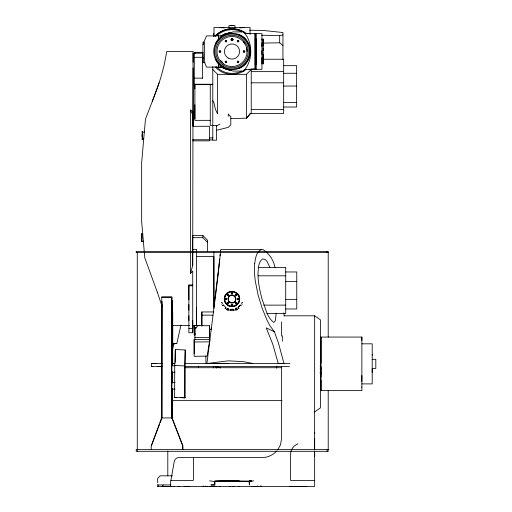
<?xml version="1.0" encoding="UTF-8"?>
<svg xmlns="http://www.w3.org/2000/svg" width="512" height="512" viewBox="0 0 512 512"><rect width="100%" height="100%" fill="white"/><g stroke="black" fill="none" stroke-linecap="round" stroke-linejoin="round"><path stroke-width="0.77" d="M141.786 236.71L141.786 238.669M142.266 135.565L142.272 134.438L142.266 136.717M142.272 132.147L142.272 131.155L142.266 139.859L142.272 132.179L144.333 132.058M161.734 413.318L161.728 418.31L161.728 301.856L162.067 301.862M161.728 413.318L161.862 304.288M161.766 417.939L161.766 297.075L171.699 297.069L171.699 417.926L161.766 417.939L161.984 301.85M182.88 449.632L182.867 445.798L171.923 417.446L171.795 382.656L175.014 382.656M171.795 382.656L171.795 365.741L175.034 365.741M172.64 388.627L172.602 418.125L172.589 389.152M172.595 372.237L172.595 382.688M172.602 365.779L172.602 301.67L171.917 301.683L172.096 300.32M172.678 325.523L172.672 343.859L176.845 343.462L180.973 324.998M172.646 383.04L172.659 371.878M172.666 365.498L172.73 312.87M175.309 362.266L175.322 349.517L185.222 349.984L185.171 397.798L174.63 397.478L174.726 365.459L175.322 349.517M188.877 320.544L188.883 315.814M188.877 310.202L188.883 304.582M193.088 120.384L193.082 120L193.082 125.504C192.576 120.864 193.331 116.294 193.037 111.571L190.451 110.042L190.438 273.53L192.723 271.078L192.723 332.755L188.877 332.755L188.877 285.037L192.723 284.883M192.723 325.741L192.723 332.755M192.723 320.544L192.723 328.499L188.877 328.499M190.438 273.53L192.71 265.587L193.082 51.418L166.822 51.386L164.102 65.357L160.998 76.96L157.28 88.39L145.459 119.194L141.664 162.541L141.664 221.83L144.819 257.894L157.35 292.32M192.723 121.498L192.723 114.771L190.451 110.042M193.082 53.139L193.082 62.266M194.17 353.677L194.17 339.424L209.901 339.571L207.085 356.09L194.17 356.32L194.17 339.424M199.002 325.498L194.17 325.626L194.31 334.874L195.43 333.888M194.886 335.283L194.886 328.371L198.266 325.6L209.536 325.741L209.542 339.642M194.886 88.954L194.886 84.486M196.57 307.571L196.582 324.576M202.918 58.707L202.918 44.301M213.869 308.333L213.869 256.576L196.57 256.576M213.869 252.006L213.958 306.451L219.757 259.13M231.386 70.17A18.739 18.739 0 0 1 220.973 66.758L221.549 67.123L218.438 67.123L218.438 63.994M218.438 39.008L218.438 35.885L218.438 39.846M220.998 37.466L220.998 35.885L224.87 34.003L229.12 32.877L231.322 32.826M261.933 54.342L261.933 50.758M261.933 46.547L261.933 42.771M261.933 40.154L261.939 38.899M263.136 47.891L263.123 64.077L263.136 54.093M263.136 46.125L263.136 39.002L263.136 42.586M314.662 456.192L314.662 454.995M314.637 454.918L314.637 451.027L314.662 486.394L157.248 486.394M314.637 438.579L314.637 449.472L314.662 315.802L283.987 315.802M314.662 455.136L314.662 456.243M321.03 337.062L361.875 337.069L361.875 390.637L321.03 390.63L321.03 381.754M321.03 373.171L321.03 366.88M321.03 390.349L321.03 341.293M321.03 380.102L321.03 381.478M361.875 387.258L361.875 386.874M361.875 375.507L361.875 381.478M361.875 340.461L361.875 337.069M372.205 372.589L372.205 368.864M372.205 355.117L372.205 354.534M142.266 136.653L142.266 135.994M184.531 397.946L184.627 365.926L185.222 349.984M188.877 285.037L188.877 299.891M192.71 265.587L192.723 235.462L202.816 235.462L207.622 240.358L207.622 251.437M194.31 334.874L194.17 325.626M194.886 52.896L194.886 52.371M192.723 125.402L192.723 124.691M194.886 104.723L194.886 118.963M203.219 44.64L203.206 41.907L203.136 44.147M141.786 234.458L141.798 233.44L141.786 241.818L141.786 234.47L142.765 234.419M233.824 310.112L233.818 310.637L230.195 310.643L230.214 309.325L232.051 309.306L233.805 309.325L233.818 310.637L233.805 309.331L232.365 309.331M235.52 295.021L235.68 294.176L235.558 295.117L236.768 295.366L236.774 294.112L237.011 294.931L236.013 295.475L236.768 295.366L237.018 294.63L236.608 294.01M255.072 38.867L255.091 64.205M205.114 62.4L202.912 62.374L203.014 53.875M202.95 62.374L203.008 57.261M203.43 42.214L203.366 44.589L203.603 42.214M203.469 44.595L203.501 42.214M255.226 63.744L255.11 69.235L244.806 69.491M207.622 242.509L202.797 237.67L202.816 235.462M237.408 299.475L238.176 299.763L238.79 299.283L238.496 298.355L237.754 298.259L237.248 298.765L238.01 299.782L238.598 298.758L237.6 298.534L237.683 299.501L238.227 299.571L238.579 298.784L237.856 298.381L237.44 298.758L237.683 299.501M276.205 313.114L275.475 320.026L274.694 321.773L273.626 322.298C266.854 317.286 265.523 307.584 262.355 300.237C259.93 291.379 257.965 282.317 257.997 273.088C258.445 268.179 258.195 262.15 262.605 258.886L265.216 259.482L266.893 261.171L269.862 267.2M228.243 116.25L228.333 113.952L229.581 115.802L230.81 116.333L230.81 124.8L228.243 127.36L216.538 130.278M235.584 309.395L236.506 309.869L237.632 309.357L235.853 308.57L235.36 310.291L236.851 309.485L236.845 308.877L235.827 308.621L236.39 308.499M157.805 482.816L157.523 478.598L160.109 475.821L172.474 475.821M228.41 303.725L228.378 303.072L227.686 302.618L227.226 302.899L227.482 303.789C228.666 304.23 228.582 302.01 227.443 302.502L227.027 302.97L227.443 302.502L228.512 302.944L228.32 303.834L228.512 302.944L227.968 302.483L227.194 302.669M203.142 486.394L203.168 485.914M228.435 295.13L228.051 294.035L228.467 294.406C229.165 296.256 225.786 294.765 227.853 295.558L228.48 295.04M236.928 303.622L236.979 302.842L235.846 302.573L236.954 302.88L236.442 303.994M236.058 303.821L236.794 303.533L236.845 303.008L235.981 302.669L235.654 303.085L236.058 303.821L236.576 303.738L236.486 302.669M192.794 121.574L192.941 120.006M220.595 250.829L220.717 249.587L263.136 249.651C269.261 253.613 273.606 260.198 274.989 267.424M220.48 251.968L220.614 250.592M220.109 255.712L220.416 252.653M220.256 254.33L219.194 264.474M225.466 298.65L225.875 299.59L226.611 298.963L226.368 298.47L225.466 298.65L225.926 298.368L226.598 298.835M231.91 304.365L231.475 304.659L231.731 305.549L232.621 304.966L232.352 304.486L231.386 304.518L231.251 305.171L231.789 305.773L232.563 305.587L232.538 304.429M158.022 486.394L158.189 484.954L157.395 484.966L171.008 484.954M239.418 300.538C241.261 293.53 231.546 288.262 226.662 293.606C221.261 298.47 226.547 308.262 233.581 306.394M211.405 327.878L206.912 363.507L206.01 363.462L205.843 356.013M215.533 295.533L211.213 329.402M232.608 304.845L232.282 305.549L231.731 305.549M237.587 299.43L238.592 299.187M205.171 486.394L205.242 485.914M254.701 263.443C255.507 258.541 256.083 251.93 261.222 249.587M225.21 298.899L225.741 298.259L226.394 298.304L225.562 298.349L225.21 298.899L225.491 299.635L226.541 299.552L225.453 299.546M228.378 303.072L228.032 303.789M225.498 308.058L225.05 308.506L225.965 307.571L223.411 305.018L222.669 305.754L223.411 305.018M230.566 309.402L233.37 309.344M172.282 350.982L173.933 343.187M238.579 299.277L238.72 298.643L237.574 298.349L237.466 299.546M239.046 302.291C240.307 299.373 239.776 295.77 237.498 293.498M231.789 305.773L231.251 305.171L231.386 304.518M227.469 309.837C229.248 309.331 227.13 310.438 227.11 309.267L227.334 308.634M225.51 298.637L225.875 299.59M228.371 303.206L227.987 302.675L227.27 302.886L227.315 303.635L228.154 303.712M232.621 304.966L232.371 304.48L231.52 304.646L231.885 305.6M236.851 309.485L236.506 309.869M159.117 82.752L152.333 101.286M249.562 480.269L249.178 481.344L249.408 484.902L249.178 481.344L220.416 481.107L214.79 481.363L214.79 484.954L210.835 484.954M235.654 294.592L236.602 294.234L236.576 295.245L235.718 295.021L236.09 294.138M235.654 303.085L236.602 302.726M161.766 417.459L151.213 445.92L151.219 449.632M161.683 418.278L161.99 417.459M151.379 445.888L159.597 424.243M160.16 422.758L161.574 419.046M228.211 309.728L228.243 308.73L227.283 308.71M228.154 295.213L228.211 294.342L227.168 294.637C226.797 295.648 228.947 295.136 227.635 295.341L227.232 295.059M238.304 303.219L239.053 301.76M235.962 308.71L236.339 307.987M236.045 295.315L236.858 294.81L235.981 294.17M232.48 305.6L232.8 305.011M277.664 450.029L280.474 444.89L281.626 438.342L281.626 366.47M215.552 43.584L217.619 40.25L220.352 37.594M227.008 294.56L227.418 294.022L226.995 294.438M162.157 486.394L163.322 484.954M246.426 118.368L249.786 114.214M226.854 293.19C224.832 295.11 223.853 298.048 224.442 300.787M232.704 293.216L231.93 293.709L231.277 293.037L231.846 292.256L232.429 292.371L232.704 293.216A0.723 0.723 0 0 1 231.706 293.632L231.29 293.056A0.723 0.723 0 0 1 231.77 292.294M235.936 294.016L235.558 295.117M238.496 303.258L236.282 305.472M227.277 295.117L227.565 294.138L228.102 294.234L228.032 295.29M225.722 299.539L226.547 299.245M226.669 309.133L228.16 308.57L228.659 310.31L226.362 309.35L227.386 308.589M238.976 308.506L238.042 307.578L240.589 305.03L241.363 305.626M230.81 118.502L246.426 118.208L251.232 112.858L251.232 68.698M238.714 306.893L238.81 306.445M246.426 118.208L246.426 74.33L251.232 69.523M239.424 306.176L239.814 305.792M276.608 451.04C273.082 455.091 267.789 457.53 262.406 457.562L178.963 457.562A4.806 4.8 0 0 0 174.234 461.536L170.502 482.682L170.502 486.394M221.862 304.32L222.464 302.938L221.331 302.419M237.37 304.333L234.938 305.984M238.042 307.578L238.778 308.32M231.341 304.602L231.878 304.205M314.662 411.91L320.429 407.866L320.429 319.853L314.662 315.802M244.019 70.477C252.992 60.672 252.992 42.31 244.019 32.506M238.01 299.782L238.79 299.283L238.163 298.208M237.728 61.21C235.77 63.283 240.531 62.509 238.016 61.158M222.432 35.648L228.038 33.267M216.538 125.946L219.962 124.096M224.87 34.003L220.998 35.885M297.933 443.827C293.709 445.51 290.541 449.536 290.573 454.176L290.573 480.39L314.662 480.39M238.336 68.621C253.888 63.699 253.888 39.283 238.342 34.362M142.266 139.411L143.731 138.931L142.266 137.901M209.542 329.542L211.264 329.005M235.315 306.022C231.379 307.859 226.349 305.875 224.781 301.824M242.63 302.362L241.587 302.829L242.138 304.39M253.466 68.934L251.942 69.306L261.933 69.331L261.933 33.651L246.803 33.619M174.63 397.478L176.794 397.402M261.734 35.258L279.674 35.558L282.944 34.963M227.085 309.274L227.571 309.875M176.845 343.462L173.274 343.456M249.222 481.536L253.696 480.832M232.563 305.587L231.635 305.722L231.238 305.024M236.39 308.544L235.629 308.896L235.622 309.504L236.525 309.792M239.936 27.93L244.691 27.482M230.426 33.037L232.013 32.883M141.792 241.248L143.354 241.133M321.03 363.155L321.03 337.261L321.03 340.838M174.08 343.91L172.659 344L174.125 343.942M231.776 70.048L225.53 68.928M189.043 486.394L189.862 486.362L184.186 486.394M239.258 480.512L214.701 481.101L251.904 481.114L250.144 480.48M232.538 69.747L232.006 69.754M294.944 486.394L296.986 486.394M320.07 372.973L321.03 372.96M172.173 418.099L172.557 418.093M262.758 43.072L279.674 42.803L282.944 45.594M163.45 486.394L169.184 486.394M172.166 325.626L189.485 325.491M192.634 325.466L196.57 325.434L196.57 252.461M194.163 341.971L209.67 341.869M211.245 484.947L214.79 484.928L214.79 481.363M299.488 486.394L300.742 486.387L299.725 486.394M192.723 237.696L202.797 237.67M201.856 326.24L201.856 311.968L213.862 311.942M228.256 363.456L206.912 363.507L228.397 360.838L243.36 361.645L252.806 363.462M171.693 486.394L168.198 486.394L168.698 486.394M209.76 486.394L209.92 486.394M253.818 486.394L254.227 486.394M232.538 31.91L244.019 31.91L244.019 33.088M246.656 33.626L247.994 33.626M221.722 35.885L206.522 35.885L204.237 41.274A19.661 3.021 -90 0 1 204.237 61.734L206.522 67.123L221.805 67.117M203.341 52.346L194.886 52.346L194.886 53.715M202.765 53.203L194.285 53.203L194.285 84.64L212.787 84.64M194.285 57.306L202.458 57.306L202.458 78.355M263.162 59.245L283.667 59.245L283.667 113.446L249.754 113.446M283.667 65.664L296.64 65.664L296.64 107.027L283.667 107.027M255.11 69.235L255.034 33.747L255.226 39.238M232.538 71.072L244.019 71.072L244.019 69.894M251.328 71.635L283.667 71.635M283.667 73.274L296.64 73.274M212.787 69.523L217.594 74.33L246.426 74.33M194.285 78.144L202.458 78.144M251.328 82.81L283.667 82.81M194.285 84.243L212.787 84.243M283.667 86.048L296.64 86.048M283.667 102.381L296.64 102.381M251.328 109.376L283.667 109.376M210.266 120.346L194.886 120.346L194.886 84.378M213.146 125.389L210.266 125.389L210.266 84.352M212.787 125.542L216.538 125.542L216.538 140.205L212.787 140.205L212.787 66.669M192.723 126.298L209.421 126.298L209.421 140.858L192.723 140.858M212.787 137.92L209.786 137.92L209.786 139.962L212.787 139.962M192.723 139.757L209.421 139.757M192.723 249.344L196.57 249.344L196.57 251.68M328.218 252.614L136.192 252.614L136.192 251.411L328.218 251.411L328.218 337.165M258.106 267.405L285.709 267.405L285.709 313.536L266.778 313.536M285.709 271.968L296.762 271.968L296.762 308.973L285.709 308.973M258.106 275.814L285.709 275.814M285.709 281.581L296.762 281.581M188.877 285.76L192.723 285.76M171.795 365.741L172 297.107L161.766 297.075M285.709 299.36L296.762 299.36M263.622 305.126L285.709 305.126M194.886 337.44L209.542 337.44L209.536 325.741M361.875 343.821L372.205 343.821L372.205 383.898L361.875 383.898M372.205 359.322L375.808 359.322L375.808 368.416L372.205 368.416M156.282 363.462L151.526 363.462L151.526 366.586L162.355 366.586M151.526 363.462L162.355 363.462M172.019 363.462L174.925 363.462M185.005 363.469L289.907 363.462M151.526 366.586L152.365 366.586M320.07 366.477L321.03 366.477M184.922 366.586L289.389 366.592M184.96 367.712L281.248 367.712M171.795 372.198L175.027 372.198M171.795 389.114L174.995 389.114M172.083 400.627L281.978 400.627M328.218 449.632L136.192 449.632L136.192 451.315L328.218 451.315L328.218 390.547M170.906 480.39L193.389 480.39L193.389 457.562M248.794 69.299L256.275 69.325L256.275 33.651L254.861 33.638M201.856 315.149L212.883 315.162M172.435 363.469L174.816 363.469M157.453 366.586L162.042 366.592M205.606 486.394L207.085 486.394M209.222 486.394L210.56 486.394M210.752 486.394L216.275 486.4M219.155 486.394L220.032 486.394M232.781 486.394L233.978 486.394M251.539 486.394L251.936 486.394M253.286 486.394L258.803 486.394M289.862 486.394L290.464 486.394M291.814 486.394L293.626 486.394M298.899 486.394L306.733 486.394M174.656 486.394L173.555 486.394M178.515 486.394L179.04 486.394M256.896 486.394L258.432 486.4M230.688 486.394L229.542 486.394L230.022 486.394M238.886 486.394L239.744 486.394M232.006 33.229L232.538 33.242M194.163 327.891L196.557 327.923M249.626 30.214L263.162 30.451L282.944 32.531L282.944 59.661M226.4 299.661L225.491 299.635L225.235 298.765M174.726 365.459L184.627 365.926M180.602 397.581L185.171 397.798M219.322 27.482L224.077 27.93M231.494 70.093L228.467 69.786L231.808 70.15M320.07 372.134L321.03 372.262M320.07 368.883L321.03 369.024M232.051 309.306L232.48 309.376M209.645 480.806L214.79 481.638M227.213 295.309L227.949 295.501M215.13 366.272L220.486 367.923M274.368 331.712L266.227 327.891L272.774 344.179L278.234 363.45L283.949 363.475L278.432 342.95L274.368 331.712L269.773 325.504L267.123 320.371L262.118 308.16L258.138 295.187L255.347 281.357A37.882 12.877 77.3 0 1 254.739 263.507M222.342 67.373L224.896 68.621M236.186 295.341L235.686 294.502M236.186 303.84L235.686 302.995M227.066 303.61L227.616 304M246.182 33.645C237.178 26.458 222.662 27.494 215.059 36.269A22.829 22.829 0 0 1 245.901 33.395M236.627 308.589L237.344 309.133M227.014 303.501L227.501 303.968M232.346 304.288L232.768 304.794M243.334 41.632L245.043 44.026M215.552 59.398L217.619 62.733L220.352 65.389M212.787 100.685L213.83 102.49L215.475 109.427L217.594 113.952L217.594 74.33M192.723 122.355L193.082 123.021M157.286 292.134L162.163 306.47M257.37 485.914L257.478 486.394M283.706 312.909L284.365 316.019M216.058 366.771L216.23 368.16M192.723 114.771L193.075 120.448M261.933 63.974L261.933 57.632M182.707 449.632L182.694 445.83L171.699 417.446L171.699 417.926M321.03 376.864L321.03 373.6M256.269 38.97L256.275 64.173L256.275 63.392M201.856 311.968L201.856 324.653M193.082 67.962L193.082 124.557M167.789 451.027L167.814 475.821M327.136 251.411L327.136 252.614M327.136 449.632L327.136 451.315M282.336 335.827L282.336 341.197M281.626 321.926L281.626 336.038M279.674 35.558L279.674 42.803M276.698 366.093L276.698 368.186M263.136 43.302L263.136 50.509M250.029 34.413L250.029 27.482L213.99 27.482L213.99 35.955M234.97 27.917L234.97 25.6L228.96 25.6L228.96 27.917M218.438 63.162L218.438 67.123M213.747 33.248L213.747 36.429M213.325 366.323L213.325 367.91M198.368 366.048L198.368 367.642M194.886 328.371L194.886 339.642M142.266 134.701L142.266 135.322M137.274 252.211L137.274 451.315M232.371 292.352A0.723 0.723 0 0 1 232.723 292.915M236.448 308.032A4.806 4.806 0 0 1 236.058 308.774M246.534 47.654A15.072 15.072 0 0 1 247.034 51.373M222.65 62.458A14.406 14.406 0 0 1 220.678 60.41M230.938 25.779A3.002 3.002 0 0 1 232.992 25.779M246.067 69.485A22.829 22.829 0 0 1 215.046 66.778M219.366 263.27A41.421 0.819 -82.9 0 1 218.054 275.059M218.074 274.95A41.651 0.787 -83 0 1 215.539 295.878M241.683 71.117A21.862 21.862 0 0 1 216.288 66.694M216.826 35.782A21.862 21.862 0 0 1 241.683 31.898M228.243 298.611C227.546 303.603 235.782 304.16 235.795 299.142C236.186 294.451 228.499 293.837 228.243 298.611M314.662 432.845L314.662 433.626L314.662 432.454L314.662 432.845M232.96 39.27L232.787 40.064L231.718 40.41A0.973 0.973 0 0 1 231.04 39.507L232.077 38.528L232.96 39.27A0.966 0.966 0 0 1 232.557 40.288L232.038 40.48C229.766 40.211 232.141 37.152 232.947 39.27M230.214 309.325L230.195 310.643L230.214 309.331M239.315 298.214C240.685 307.891 224.672 309.005 224.685 299.258C223.942 290.176 238.72 289.101 239.315 298.214M219.219 51.322C220.256 54.253 221.453 49.197 219.219 51.322M244.781 51.405C243.578 54.24 242.669 49.114 244.781 51.405M226.746 40.941L226.157 41.856A0.768 0.768 0 0 1 225.274 41.37C225.984 38.317 227.718 43.29 225.254 41.344A0.768 0.768 0 0 1 225.638 40.429A0.768 0.768 0 0 1 226.618 40.666L226.746 40.941M237.267 61.645L237.594 62.586A0.768 0.768 0 0 0 238.752 62.061A0.768 0.768 0 0 0 237.837 61.184L237.267 61.645M260.909 485.914L261.12 486.394L260.864 485.914M238.79 41.062C237.299 43.776 236.928 38.579 238.79 41.062M225.229 61.709C226.125 64.666 227.565 59.674 225.229 61.709M243.283 51.296L243.398 52.013L244.378 52.205A0.768 0.768 0 0 0 244.506 50.938A0.768 0.768 0 0 0 243.283 51.296M220.742 51.443L220.71 51.744A0.768 0.768 0 0 1 219.494 52.096A0.768 0.768 0 0 1 219.616 50.835L220.211 50.778L220.742 51.443M225.28 61.6L225.21 61.901A0.768 0.768 0 0 0 226.246 62.637A0.768 0.768 0 0 0 226.547 61.408L225.862 61.146L225.28 61.6M238.784 41.139L238.125 41.894L237.446 41.632A0.768 0.768 0 0 1 237.747 40.397A0.768 0.768 0 0 1 238.778 41.139M228.704 296.621L228.006 298.246L228.659 301.235A4.198 4.198 0 0 0 231.642 303.027C239.974 303.142 234.022 290.234 228.704 296.621M238.522 307.104L238.336 307.373L238.931 306.682L238.522 307.104M240.397 305.216L239.789 305.843L240.397 305.216M227.002 33.44L224.339 34.445L229.53 32.896L227.002 33.44M233.446 291.533L232.006 291.418A7.571 7.571 0 0 0 224.698 300.941A7.571 7.571 0 0 0 235.795 305.536A7.571 7.571 0 0 0 237.357 293.632L233.446 291.533M233.133 295.354L232.006 295.2A3.782 3.782 0 0 0 228.288 299.686A3.782 3.782 0 0 0 233.389 302.509A3.782 3.782 0 0 0 235.213 296.973L233.133 295.354M235.706 303.802L235.488 302.938L235.706 303.802M228.205 58.086A7.584 7.584 0 0 0 239.578 51.52A7.584 7.584 0 0 0 228.205 44.954A7.584 7.584 0 0 0 228.205 58.086M223.482 63.859A15.014 15.014 0 0 0 246.989 52.723A15.014 15.014 0 0 0 225.587 37.933A15.014 15.014 0 0 0 223.482 63.859M223.002 64.992A16.218 16.218 0 0 0 248.192 52.563A16.218 16.218 0 0 0 224.832 36.96A16.218 16.218 0 0 0 223.002 64.992M222.88 67.309A18.259 18.259 0 0 0 250.266 51.494A18.259 18.259 0 0 0 222.88 35.68A18.259 18.259 0 0 0 222.88 67.309M223.296 66.579A17.421 17.421 0 0 0 249.427 51.494A17.421 17.421 0 0 0 223.296 36.41A17.421 17.421 0 0 0 223.296 66.579"/></g></svg>
